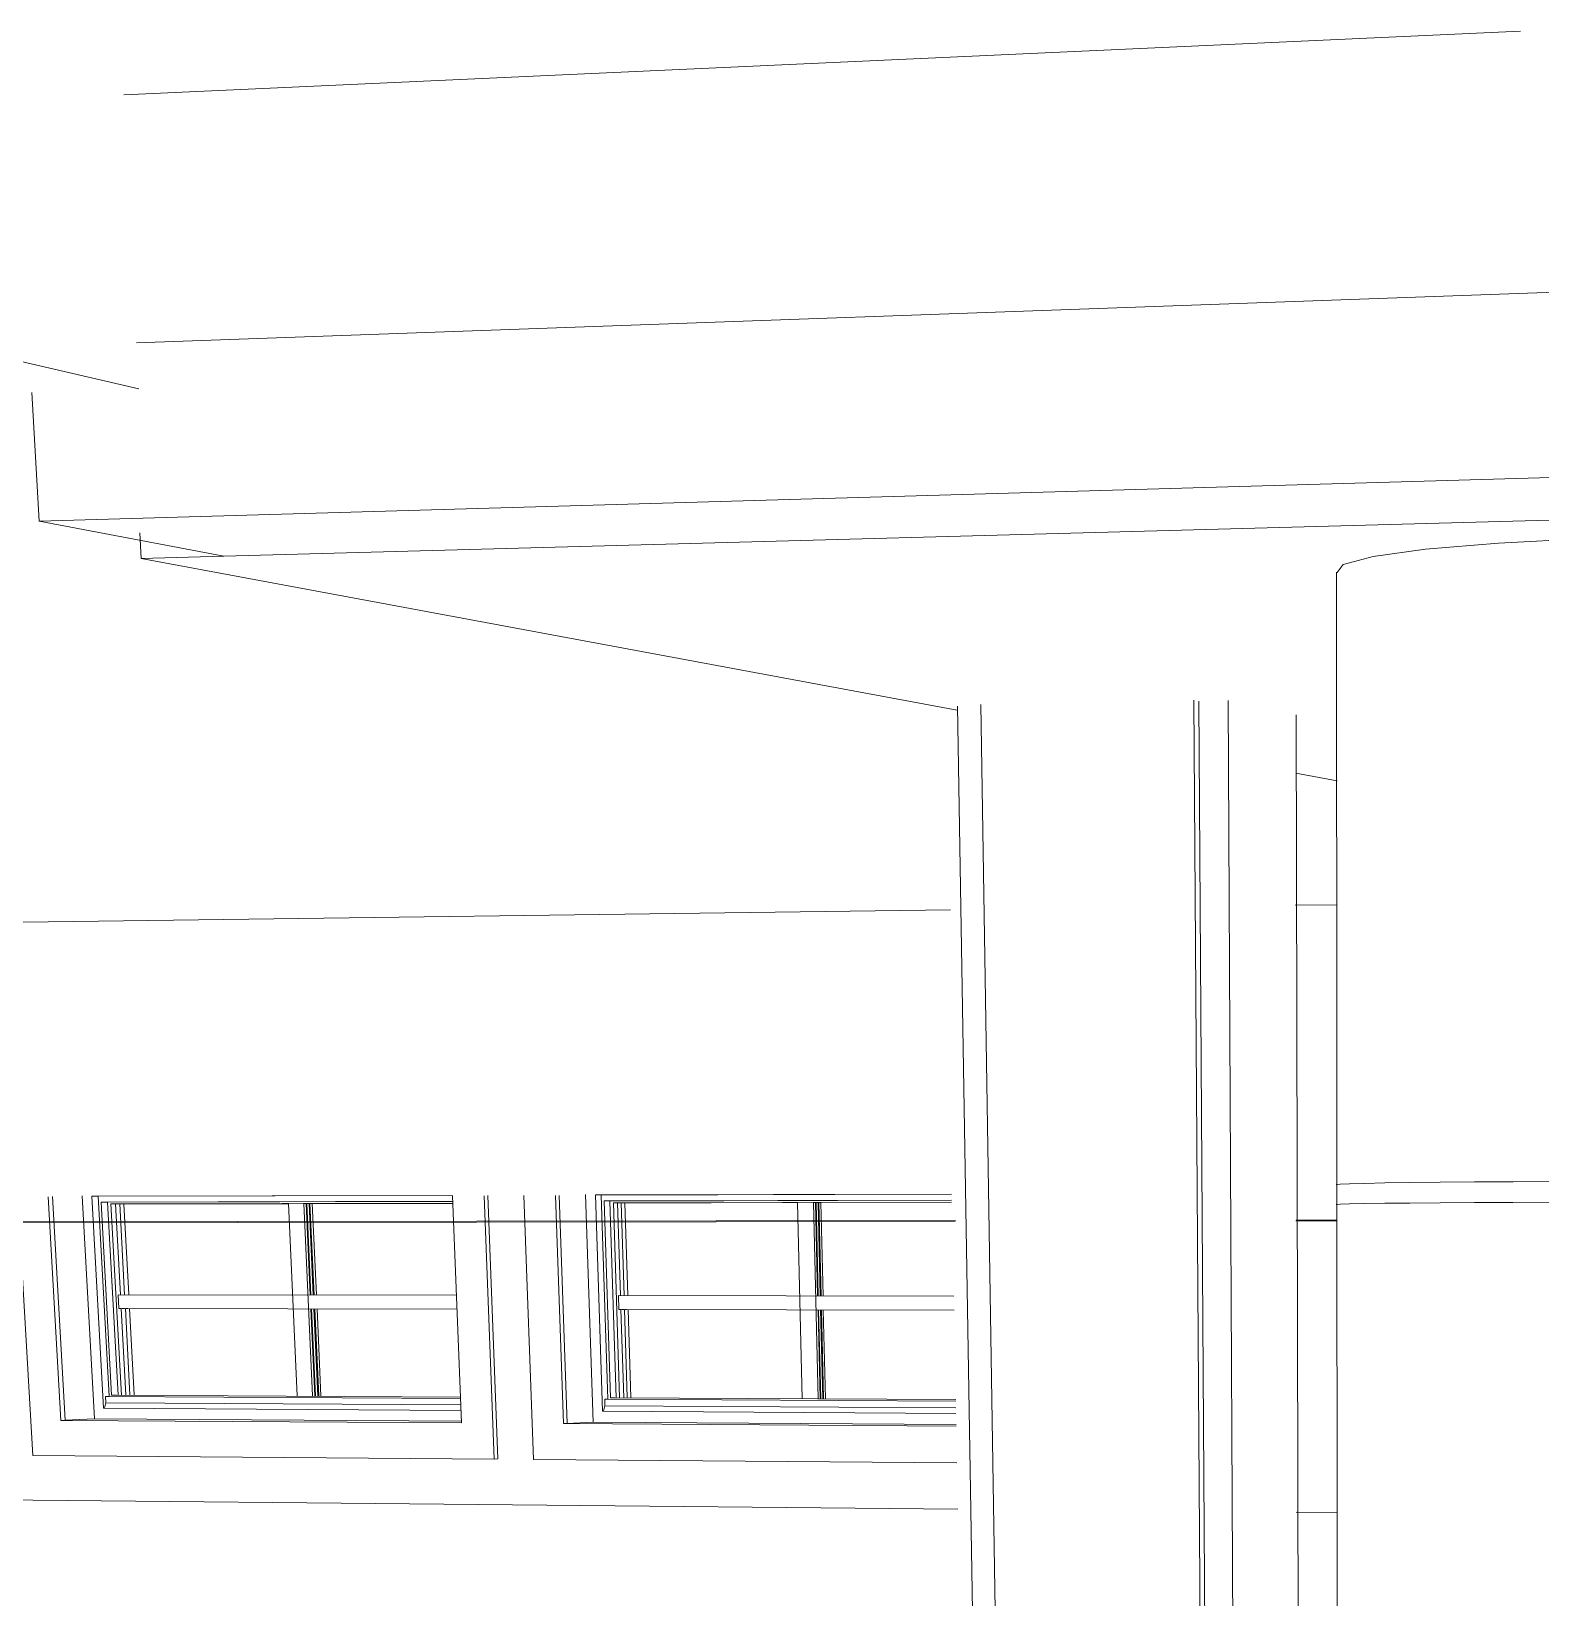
# Model space of a CAD drawing. Header units: inches. Extents: x -536 to 545, y -65 to 280.
# Drawn here: x 467.3419 to 467.577, y 10.1672 to 10.4111 of the extents above; entities that cross this region are included whole.
import ezdxf

# ---------------------------------------------------------------- set-up
doc = ezdxf.new("R2010")
doc.units = ezdxf.units.IN
doc.header["$MEASUREMENT"] = 0
for name, color, linetype, lineweight in [('A-CLNG', 13, 'Continuous', 13), ('A-GLAZ', 151, 'Continuous', 13), ('A-ROOF', 132, 'Continuous', 13), ('A-WALL', 113, 'Continuous', 13), ('A-WALL-PATT', 111, 'Continuous', 13), ('M-HVAC-CDFF', 50, 'Continuous', 9), ('Q-CASE', 31, 'Continuous', 9), ('S-BEAM', 12, 'Continuous', 9)]:
    doc.layers.add(name, color=color, linetype=linetype, lineweight=lineweight)

# ---------------------------------------------------------------- blocks, each defined once
blk = doc.blocks.new('FP_51-Fireplace 1')
at = {"layer": 'A-WALL-PATT', "lineweight": 9}
for p, q in [((467.35636, 10.40117), (467.57388, 10.41106)), ((467.35834, 10.36256), (468.14164, 10.39055))]:
    blk.add_line(p, q, dxfattribs=at)
blk = doc.blocks.new('FP_55-Fireplace 1')
at = {"layer": 'M-HVAC-CDFF'}
for p, q in [((467.54555, 9.73107), (467.5452, 10.32688)), ((467.54579, 10.23162), (467.54517, 10.23156)), ((467.54517, 10.23156), (467.54517, 10.23156)), ((467.54725, 10.23168), (467.54579, 10.23162)), ((467.54957, 10.23174), (467.54725, 10.23168)), ((467.55272, 10.2318), (467.54957, 10.23174)), ((467.55665, 10.23186), (467.55272, 10.2318)), ((467.56134, 10.23191), (467.55665, 10.23186)), ((467.56671, 10.23196), (467.56134, 10.23191)), ((467.5727, 10.232), (467.56671, 10.23196)), ((467.57922, 10.23204), (467.5727, 10.232)), ((467.54579, 10.2285), (467.54517, 10.22845)), ((467.54517, 10.22845), (467.54517, 10.22845)), ((467.54725, 10.22854), (467.54579, 10.2285)), ((467.54957, 10.22859), (467.54725, 10.22854)), ((467.55271, 10.22863), (467.54957, 10.22859)), ((467.55665, 10.22867), (467.55271, 10.22863)), ((467.56133, 10.22871), (467.55665, 10.22867)), ((467.5667, 10.22875), (467.56133, 10.22871)), ((467.57268, 10.22878), (467.5667, 10.22875)), ((467.57919, 10.2288), (467.57268, 10.22878))]:
    blk.add_line(p, q, dxfattribs=at)

msp = doc.modelspace()

# ---------------------------------------------------------------- linework, layer by layer
at = {"layer": 'A-CLNG'}
for p, q in [((467.35887, 10.33298), (467.35907, 10.32899)), ((467.37193, 10.32934), (467.35907, 10.32899)), ((467.35907, 10.32899), (467.48615, 10.3054)), ((467.53889, 10.29561), (467.54529, 10.29442))]:
    msp.add_line(p, q, dxfattribs=at)
at = {"layer": 'A-GLAZ', "lineweight": 9}
for p, q in [((467.33983, 10.22965), (467.34218, 10.18936)), ((467.34657, 10.19484), (467.34459, 10.22966)), ((467.34721, 10.19487), (467.34523, 10.22968)), ((467.34523, 10.22968), (467.34721, 10.19487)), ((467.3518, 10.19506), (467.34987, 10.22979)), ((467.35135, 10.22974), (467.40753, 10.22987)), ((467.35236, 10.22972), (467.35135, 10.22974)), ((467.35317, 10.19672), (467.35135, 10.22974)), ((467.40752, 10.22985), (467.35236, 10.22972)), ((467.35407, 10.19859), (467.35236, 10.22972)), ((467.35281, 10.22883), (467.40756, 10.22895)), ((467.35382, 10.22882), (467.35281, 10.22883)), ((467.35445, 10.19878), (467.35281, 10.22883)), ((467.40755, 10.22893), (467.35382, 10.22882)), ((467.35545, 10.19879), (467.35382, 10.22882)), ((467.35435, 10.22855), (467.40756, 10.22866)), ((467.35597, 10.19879), (467.35435, 10.22855)), ((467.35435, 10.22855), (467.35508, 10.22854)), ((467.38198, 10.22859), (467.35508, 10.22854)), ((467.35508, 10.22854), (467.35585, 10.21439)), ((467.35571, 10.22853), (467.35508, 10.22854)), ((467.35508, 10.22854), (467.35571, 10.22853)), ((467.35571, 10.22853), (467.38197, 10.22858)), ((467.35571, 10.22853), (467.38197, 10.22858)), ((467.38197, 10.22858), (467.35571, 10.22853)), ((467.35647, 10.21441), (467.35571, 10.22853)), ((467.35647, 10.21441), (467.35571, 10.22853)), ((467.35571, 10.22853), (467.35636, 10.22852)), ((467.35571, 10.22853), (467.35647, 10.21441)), ((467.38197, 10.22857), (467.35636, 10.22852)), ((467.35636, 10.22852), (467.35712, 10.21442)), ((467.40756, 10.22865), (467.38473, 10.2286)), ((467.38521, 10.22859), (467.40756, 10.22864)), ((467.38521, 10.22859), (467.40756, 10.22864)), ((467.40756, 10.22864), (467.38521, 10.22859)), ((467.40755, 10.22862), (467.38569, 10.22858)), ((467.40756, 10.22981), (467.40895, 10.19444)), ((467.41403, 10.1888), (467.41248, 10.22982)), ((467.41306, 10.22984), (467.41461, 10.18884)), ((467.41864, 10.22984), (467.42013, 10.18875)), ((467.42482, 10.19434), (467.42358, 10.22985)), ((467.42538, 10.19437), (467.42415, 10.22987)), ((467.42415, 10.22987), (467.42538, 10.19437)), ((467.42946, 10.19457), (467.42827, 10.22998)), ((467.42981, 10.22993), (467.48527, 10.23006)), ((467.4307, 10.22991), (467.42981, 10.22993)), ((467.43092, 10.19626), (467.42981, 10.22993)), ((467.48527, 10.23004), (467.4307, 10.22991)), ((467.43175, 10.19817), (467.4307, 10.22991)), ((467.43114, 10.229), (467.48527, 10.22912)), ((467.43204, 10.22898), (467.43114, 10.229)), ((467.43215, 10.19836), (467.43114, 10.229)), ((467.48527, 10.2291), (467.43204, 10.22898)), ((467.43303, 10.19837), (467.43204, 10.22898)), ((467.43259, 10.22871), (467.48526, 10.22882)), ((467.43357, 10.19837), (467.43259, 10.22871)), ((467.43259, 10.22871), (467.43323, 10.2287)), ((467.46126, 10.22876), (467.43323, 10.2287)), ((467.43323, 10.2287), (467.4337, 10.21428)), ((467.43379, 10.22869), (467.43323, 10.2287)), ((467.43323, 10.2287), (467.43379, 10.22869)), ((467.43379, 10.22869), (467.46126, 10.22875)), ((467.43379, 10.22869), (467.46126, 10.22875)), ((467.46126, 10.22875), (467.43379, 10.22869)), ((467.43425, 10.21429), (467.43379, 10.22869)), ((467.43425, 10.21429), (467.43379, 10.22869)), ((467.43379, 10.22869), (467.43437, 10.22868)), ((467.43379, 10.22869), (467.43425, 10.21429)), ((467.46126, 10.22874), (467.43437, 10.22868)), ((467.43437, 10.22868), (467.43482, 10.2143)), ((467.48526, 10.22881), (467.46406, 10.22876)), ((467.46459, 10.22875), (467.48526, 10.2288)), ((467.46459, 10.22875), (467.48526, 10.2288)), ((467.48526, 10.2288), (467.46459, 10.22875)), ((467.48526, 10.22879), (467.4649, 10.22874)), ((467.35596, 10.21225), (467.35669, 10.1988)), ((467.35731, 10.19881), (467.35659, 10.21226)), ((467.35731, 10.19881), (467.35659, 10.21226)), ((467.35659, 10.21226), (467.35731, 10.19881)), ((467.35724, 10.21227), (467.35796, 10.19882)), ((467.43377, 10.21209), (467.43421, 10.19838)), ((467.43476, 10.19839), (467.43432, 10.2121)), ((467.43476, 10.19839), (467.43432, 10.2121)), ((467.43432, 10.2121), (467.43476, 10.19839)), ((467.43489, 10.21211), (467.43533, 10.1984)), ((467.35445, 10.19878), (467.35518, 10.1988)), ((467.40876, 10.19848), (467.35445, 10.19878)), ((467.35317, 10.19672), (467.35332, 10.19673)), ((467.40884, 10.19639), (467.35317, 10.19672)), ((467.35332, 10.19673), (467.35356, 10.19757)), ((467.3535, 10.19857), (467.35407, 10.19859)), ((467.35356, 10.19757), (467.3535, 10.19857)), ((467.3535, 10.19857), (467.40877, 10.19827)), ((467.35356, 10.19757), (467.40881, 10.19725)), ((467.43092, 10.19626), (467.43105, 10.19627)), ((467.48595, 10.19594), (467.43092, 10.19626)), ((467.43105, 10.19627), (467.43127, 10.19713)), ((467.43124, 10.19815), (467.43175, 10.19817)), ((467.43127, 10.19713), (467.43124, 10.19815)), ((467.43124, 10.19815), (467.48591, 10.19785)), ((467.43127, 10.19713), (467.48593, 10.19682)), ((467.43215, 10.19836), (467.43279, 10.19839)), ((467.48591, 10.19807), (467.43215, 10.19836)), ((467.34657, 10.19484), (467.34721, 10.19487)), ((467.40895, 10.19444), (467.34657, 10.19484)), ((467.34721, 10.19487), (467.35177, 10.19506)), ((467.40891, 10.1947), (467.3518, 10.19506)), ((467.42482, 10.19434), (467.42538, 10.19437)), ((467.48599, 10.19395), (467.42482, 10.19434)), ((467.42538, 10.19437), (467.42942, 10.19457)), ((467.48598, 10.19421), (467.42946, 10.19457)), ((467.34218, 10.18936), (467.41403, 10.1888)), ((467.41403, 10.1888), (467.41461, 10.18884)), ((467.42013, 10.18875), (467.48609, 10.18824))]:
    msp.add_line(p, q, dxfattribs=at)
at = {"layer": 'A-GLAZ'}
for p, q in [((467.38198, 10.2286), (467.38337, 10.19865)), ((467.38437, 10.2286), (467.38431, 10.2286)), ((467.38574, 10.19864), (467.38437, 10.2286)), ((467.38437, 10.2286), (467.38473, 10.2286)), ((467.38473, 10.2286), (467.38538, 10.21435)), ((467.38485, 10.2286), (467.38473, 10.2286)), ((467.3855, 10.21435), (467.38485, 10.2286)), ((467.38485, 10.2286), (467.38521, 10.22859)), ((467.38521, 10.22859), (467.38586, 10.21436)), ((467.38533, 10.22859), (467.38521, 10.22859)), ((467.38598, 10.21436), (467.38533, 10.22859)), ((467.38533, 10.22859), (467.38569, 10.22858)), ((467.38569, 10.22858), (467.38634, 10.21437)), ((467.46126, 10.22876), (467.462, 10.19822)), ((467.46447, 10.19821), (467.46375, 10.22877)), ((467.46375, 10.22877), (467.46406, 10.22876)), ((467.46406, 10.22876), (467.4644, 10.21423)), ((467.46451, 10.21424), (467.46417, 10.22876)), ((467.46417, 10.22876), (467.46448, 10.22876)), ((467.46448, 10.22876), (467.46482, 10.21424)), ((467.46493, 10.21425), (467.46459, 10.22875)), ((467.46459, 10.22875), (467.4649, 10.22875)), ((467.4649, 10.22875), (467.46524, 10.21425)), ((467.40813, 10.21431), (467.35547, 10.21439)), ((467.35547, 10.21439), (467.35559, 10.21224)), ((467.48562, 10.21419), (467.43337, 10.21427)), ((467.43337, 10.21427), (467.43344, 10.21209)), ((467.35596, 10.21225), (467.35559, 10.21224)), ((467.35559, 10.21224), (467.40821, 10.21214)), ((467.35646, 10.21225), (467.35609, 10.21225)), ((467.35696, 10.21226), (467.35659, 10.21225)), ((467.38548, 10.21219), (467.3861, 10.19864)), ((467.38622, 10.19864), (467.3856, 10.21219)), ((467.38596, 10.2122), (467.38658, 10.19865)), ((467.3867, 10.19865), (467.38608, 10.2122)), ((467.38644, 10.2122), (467.38705, 10.19866)), ((467.43344, 10.21209), (467.48566, 10.21198)), ((467.43377, 10.21209), (467.43344, 10.21209)), ((467.43421, 10.2121), (467.43388, 10.21209)), ((467.43465, 10.2121), (467.43432, 10.2121)), ((467.46446, 10.21203), (467.46478, 10.19822)), ((467.46488, 10.19822), (467.46456, 10.21203)), ((467.46487, 10.21204), (467.4652, 10.19823)), ((467.4653, 10.19823), (467.46498, 10.21204)), ((467.46529, 10.21205), (467.46561, 10.19823))]:
    msp.add_line(p, q, dxfattribs=at)
at = {"layer": 'A-ROOF'}
for p, q in [((467.48625, 10.18105), (467.19193, 10.18385)), ((467.5453, 10.18049), (467.53894, 10.18055))]:
    msp.add_line(p, q, dxfattribs=at)
at = {"layer": 'A-WALL'}
for p, q in [((467.34316, 10.33482), (468.13639, 10.35773)), ((467.34205, 10.35484), (467.34316, 10.33482)), ((468.12552, 10.34992), (467.37193, 10.32934)), ((467.37193, 10.32934), (467.34316, 10.33482))]:
    msp.add_line(p, q, dxfattribs=at)
at = {"layer": 'M-HVAC-CDFF'}
msp.add_polyline3d([(467.54531, 10.3268, 0), (467.54626, 10.32807, 0), (467.5509, 10.32931, 0), (467.55909, 10.33045, 0), (467.57042, 10.3314, 0), (467.58421, 10.33211, 0), (467.59962, 10.33252, 0), (467.61563, 10.3326, 0), (467.63117, 10.33235, 0), (467.64521, 10.33178, 0), (467.65685, 10.33093, 0), (467.66539, 10.32987, 0), (467.6704, 10.32867, 0)], dxfattribs=at)
at = {"layer": 'Q-CASE'}
for p, q in [((467.48876, 10.15176), (467.48616, 10.30601)), ((467.49228, 10.15175), (467.48984, 10.30626)), ((467.52405, 10.15209), (467.52301, 10.30695)), ((467.52477, 10.15215), (467.52376, 10.3068)), ((467.52913, 10.15219), (467.52832, 10.30689)), ((467.53927, 10.15301), (467.53892, 10.30469)), ((467.48511, 10.27432), (467.19971, 10.27056)), ((467.54526, 10.27511), (467.53878, 10.27503)), ((467.05514, 10.22523), (467.48583, 10.22582)), ((467.48588, 10.22596), (467.05544, 10.22536)), ((467.53889, 10.22589), (467.54529, 10.2259)), ((467.54529, 10.22604), (467.5389, 10.22603))]:
    msp.add_line(p, q, dxfattribs=at)
at = {"layer": 'S-BEAM'}
msp.add_line((467.35871, 10.35541), (467.18068, 10.39646), dxfattribs=at)

# ---------------------------------------------------------------- block references
at = {"layer": 'A-WALL', "lineweight": 9}
msp.add_blockref('FP_51-Fireplace 1', (0, 0), dxfattribs=at)
at = {"layer": 'M-HVAC-CDFF'}
msp.add_blockref('FP_55-Fireplace 1', (0, 0), dxfattribs=at)

doc.saveas('drawing.dxf')
